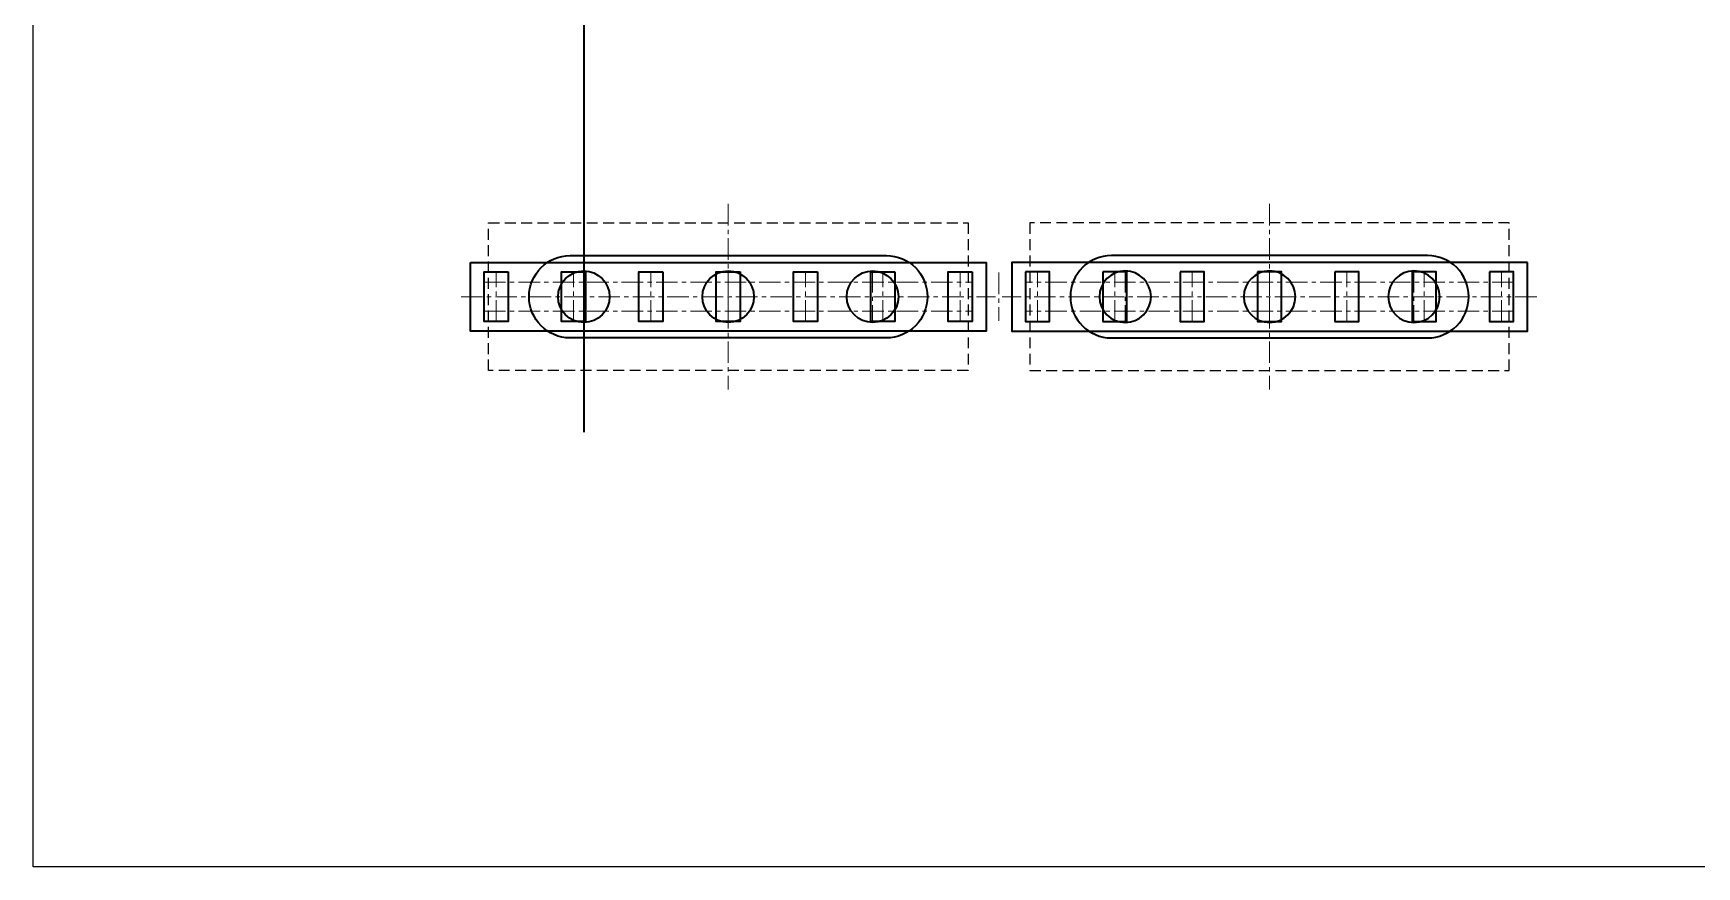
# Model space of a CAD drawing. Header units: millimetres. Extents: x 265754 to 14267433, y -6145605 to 2433772.
# Drawn here: x 6286513 to 6334908, y 43104 to 67376 of the extents above; entities that cross this region are included whole.
import ezdxf

# ---------------------------------------------------------------- set-up
doc = ezdxf.new("R2010")
doc.units = ezdxf.units.MM
doc.linetypes.add('невидимая', pattern=[9.525, 6.35, -3.175])
doc.linetypes.add('осевая', pattern=[2, 1.25, -0.25, 0.25, -0.25])
doc.layers.add('1-Бетон', color=106, linetype='Continuous', lineweight=35)
doc.layers.add('ИС_Ось', color=3, linetype='осевая', lineweight=18)
doc.layers.add('ИС_Невидимая', color=4, linetype='невидимая')

# ---------------------------------------------------------------- blocks, each defined once
blk = doc.blocks.new('*U277')
at = {"layer": 'ИС_Ось', "ltscale": 500}
blk.add_lwpolyline([(0, 500), (0, -1000)], dxfattribs=at)
blk = doc.blocks.new('*U278')
at = {"color": 0, "linetype": 'ByBlock', "lineweight": -2, "transparency": 16777216}
for p in [(0, 0), (4200, 0), (8400, 0)]:
    blk.add_blockref('*U277', p, dxfattribs=at)
blk = doc.blocks.new('*U290')
at = {"layer": '1-Бетон'}
blk.add_circle((0, 0), 750, dxfattribs=at)
blk = doc.blocks.new('*U291')
at = {"layer": '1-Бетон', "color": 0, "linetype": 'ByBlock', "lineweight": -2, "transparency": 16777216}
for p in [(0, 0), (4200, 0), (8400, 0)]:
    blk.add_blockref('*U290', p, dxfattribs=at)
blk = doc.blocks.new('*U276')
at = {"layer": '1-Бетон', "color": 5}
blk.add_lwpolyline([(350, 725), (350, -725), (-350, -725), (-350, 725), (350, 725)], dxfattribs=at)
blk = doc.blocks.new('*U284')
at = {"color": 0, "linetype": 'ByBlock', "lineweight": -2, "transparency": 16777216}
for p in [(0, 0), (2250, 0), (4500, 0), (6750, 0), (9000, 0), (11250, 0), (13500, 0)]:
    blk.add_blockref('*U276', p, dxfattribs=at)
blk = doc.blocks.new('*U285')
at = {"layer": 'ИС_Ось', "ltscale": 500}
blk.add_line((0, -725), (0, 725), dxfattribs=at)
blk = doc.blocks.new('*U286')
at = {"layer": '1-Бетон', "color": 0, "linetype": 'ByBlock', "lineweight": -2, "transparency": 16777216}
for p in [(0, 0), (2250, 0), (4500, 0), (6750, 0), (9000, 0), (11250, 0), (13500, 0)]:
    blk.add_blockref('*U285', p, dxfattribs=at)
blk = doc.blocks.new('*U287')
at = {"layer": 'ИС_Ось', "ltscale": 500}
blk.add_lwpolyline([(0, 500), (0, -1000)], dxfattribs=at)
blk = doc.blocks.new('*U288')
at = {"color": 0, "linetype": 'ByBlock', "lineweight": -2, "transparency": 16777216}
for p in [(0, 0), (4200, 0), (8400, 0)]:
    blk.add_blockref('*U287', p, dxfattribs=at)
blk = doc.blocks.new('*U281')
at = {"layer": '1-Бетон'}
blk.add_circle((0, 0), 750, dxfattribs=at)
blk = doc.blocks.new('*U282')
at = {"layer": '1-Бетон', "color": 0, "linetype": 'ByBlock', "lineweight": -2, "transparency": 16777216}
for p in [(0, 0), (4200, 0), (8400, 0)]:
    blk.add_blockref('*U281', p, dxfattribs=at)
blk = doc.blocks.new('*U283')
at = {"layer": '1-Бетон', "color": 5}
blk.add_lwpolyline([(350, 725), (350, -725), (-350, -725), (-350, 725), (350, 725)], dxfattribs=at)
blk = doc.blocks.new('*U289')
at = {"color": 0, "linetype": 'ByBlock', "lineweight": -2, "transparency": 16777216}
for p in [(0, 0), (2250, 0), (4500, 0), (6750, 0), (9000, 0), (11250, 0), (13500, 0)]:
    blk.add_blockref('*U283', p, dxfattribs=at)
blk = doc.blocks.new('*U279')
at = {"layer": 'ИС_Ось', "ltscale": 500}
blk.add_line((0, -725), (0, 725), dxfattribs=at)
blk = doc.blocks.new('*U280')
at = {"layer": '1-Бетон', "color": 0, "linetype": 'ByBlock', "lineweight": -2, "transparency": 16777216}
for p in [(0, 0), (2250, 0), (4500, 0), (6750, 0), (9000, 0), (11250, 0), (13500, 0)]:
    blk.add_blockref('*U279', p, dxfattribs=at)
blk = doc.blocks.new('Оп план1')
at = {"layer": '1-Бетон', "color": 3}
for points in [[(-15375, 1000), (-375, 1000), (-375, -1000), (-15375, -1000)], [(15375, 1000), (375, 1000), (375, -1000), (15375, -1000)]]:
    blk.add_lwpolyline(points, close=True, dxfattribs=at)
at = {"layer": '1-Бетон', "elevation": -5778}
for points in [[(-12474, 1200), (-3274, 1200, -0.995848), (-3274, -1200), (-12474, -1200, -0.995848)], [(12474, 1200), (3274, 1200, 0.995848), (3274, -1200), (12474, -1200, 0.995848)]]:
    blk.add_lwpolyline(points, format="xyb", close=True, dxfattribs=at)
at = {"layer": 'ИС_Невидимая', "ltscale": 50}
for points in [[(-14849, 2150), (-899, 2150), (-899, -2150), (-14849, -2150), (-14849, 2150)], [(14849, 2150), (899, 2150), (899, -2150), (14849, -2150), (14849, 2150)]]:
    blk.add_lwpolyline(points, dxfattribs=at)
at = {"layer": 'ИС_Ось', "color": 1, "ltscale": 500}
blk.add_line((0, 700), (0, -700), dxfattribs=at)
for points in [[(-7875, 2700), (-7875, -2700)], [(7875, 2700), (7875, -2700)], [(-15649, 0), (-99, 0)], [(15649, 0), (99, 0)]]:
    blk.add_lwpolyline(points, dxfattribs=at)
at = {"layer": 'ИС_Ось', "ltscale": 500, "elevation": 5778}
for points in [[(-14975, 425), (-775, 425)], [(14975, 425), (775, 425)]]:
    blk.add_lwpolyline(points, dxfattribs=at)
at = {"layer": 'ИС_Ось', "ltscale": 500}
for points in [[(-14975, -425), (-775, -425)], [(14975, -425), (775, -425)]]:
    blk.add_lwpolyline(points, dxfattribs=at)
for name, p in [('*U284', (-14625, 0)), ('*U278', (-12075, 250))]:
    blk.add_blockref(name, p)
at = {"xscale": -1}
for name, p in [('*U289', (14625, 0)), ('*U288', (12075, 250))]:
    blk.add_blockref(name, p, dxfattribs=at)
at = {"layer": '1-Бетон'}
for name, p in [('*U286', (-14625, 0)), ('*U291', (-12075, 0))]:
    blk.add_blockref(name, p, dxfattribs=at)
at = {"layer": '1-Бетон', "xscale": -1}
for name, p in [('*U280', (14625, 0)), ('*U282', (12075, 0))]:
    blk.add_blockref(name, p, dxfattribs=at)

msp = doc.modelspace()

# ---------------------------------------------------------------- linework, layer by layer
at = {"color": 1}
msp.add_lwpolyline([(6286513.1639, 114312.7194), (6391182.3674, 114312.7194), (6391182.3674, 43104.2229), (6286513.1639, 43104.2229)], close=True, dxfattribs=at)
at = {"layer": '1-Бетон', "elevation": 5778.159}
msp.add_lwpolyline([(6302531.8121, 84003.0085), (6302531.8121, 55756.6593)], dxfattribs=at)

# ---------------------------------------------------------------- block references
at = {"layer": '1-Бетон'}
msp.add_blockref('Оп план1', (6314606.4564, 59703.9589, 5778.159), dxfattribs=at)

doc.saveas('drawing.dxf')
